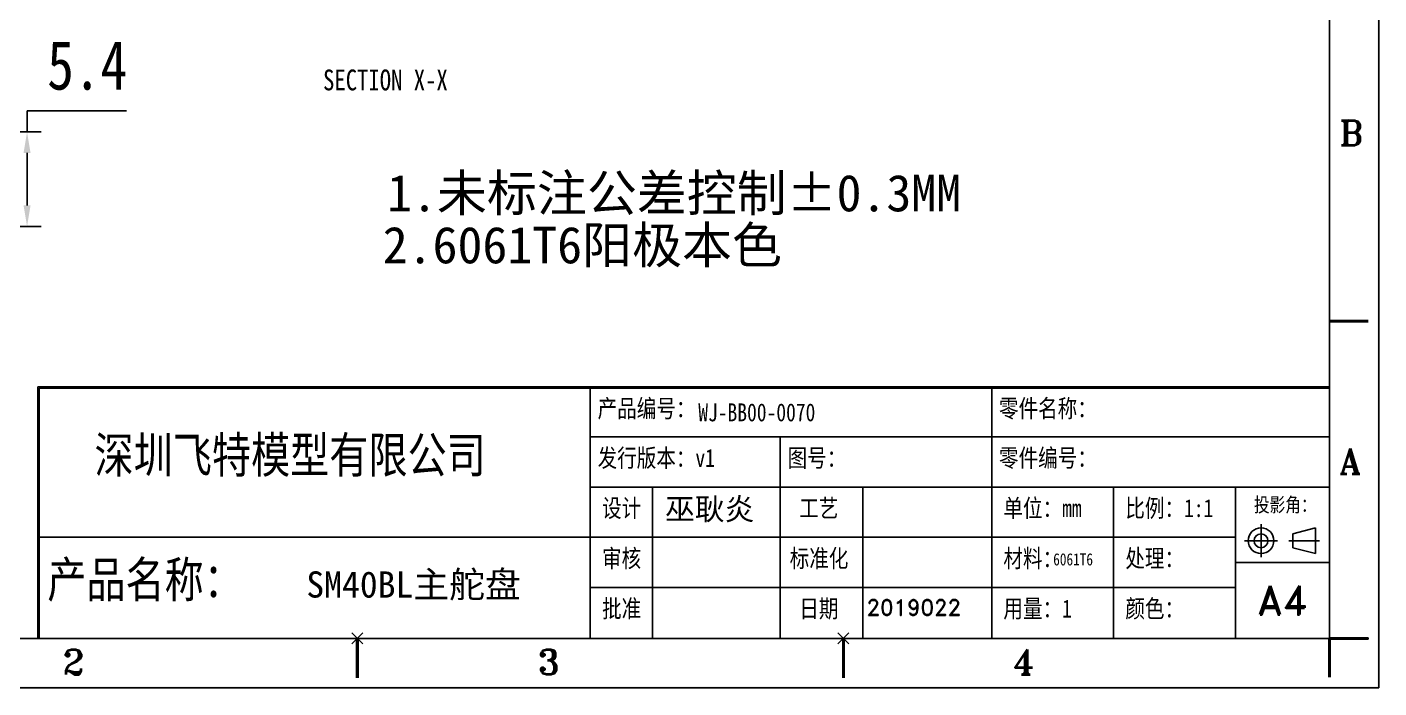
# Model space of a CAD drawing. Header units: inches. Extents: x 143 to 260, y 260 to 338.
# Drawn here: x 182.3 to 259.6, y 260.1 to 297.9 of the extents above; entities that cross this region are included whole.
import ezdxf

# ---------------------------------------------------------------- set-up
doc = ezdxf.new("R2010")
doc.units = ezdxf.units.IN
doc.header["$LTSCALE"] = 1.21
doc.header["$MEASUREMENT"] = 0
doc.header["$PDMODE"] = 3
doc.header["$PDSIZE"] = 0.3125
doc.layers.get('0').update_dxf_attribs({"linetype": 'CONTINUOUS'})
doc.layers.get('Defpoints').update_dxf_attribs({"linetype": 'CONTINUOUS'})
doc.layers.add('7_ALL_FEATURES', color=7, linetype='CONTINUOUS', lineweight=100)
doc.layers.add('7标注层', color=4, linetype='CONTINUOUS')
doc.layers.add('Layer1', color=7, linetype='CONTINUOUS')
doc.styles.add('ROMAND', font='romand.shx')
doc.styles.add('ROMANT', font='romant.shx')
doc.styles.get("Standard").update_dxf_attribs({"font": 'txt', "width": 0.8})
doc.dimstyles.new('lqq', dxfattribs={"dimscale": 0.8, "dimtxt": 3.5, "dimasz": 1.5, "dimexe": 1, "dimexo": 0.3, "dimgap": 1.5, "dimtad": 1, "dimtoh": 1, "dimdsep": 46, "dimtxsty": 'Standard', "dimcen": 2.5, "dimclrd": 5, "dimclre": 5, "dimclrt": 5, "dimazin": 2, "dimtfac": 0.714286, "dimtmove": 0, "dimatfit": 3, "dimfxl": 1, "dimtolj": 1, "dimtzin": 0, "dimlwd": -1, "dimlwe": -1, "dimarcsym": 0})

# ---------------------------------------------------------------- blocks, each defined once
blk = doc.blocks.new('*D30')
at = {"color": 5, "transparency": 16777216}
for p, q in [((182.264, 291.894), (182.264, 293.094)), ((182.264, 293.094), (187.944, 293.094)), ((173.563, 291.894), (183.064, 291.894)), ((182.264, 287.694), (182.264, 290.694)), ((173.464, 286.494), (183.064, 286.494))]:
    blk.add_line(p, q, dxfattribs=at)
for points in [[(182.064, 290.694), (182.464, 290.694), (182.264, 291.894)], [(182.064, 287.694), (182.464, 287.694), (182.264, 286.494)]]:
    blk.add_solid(points, dxfattribs=at)
at = {"layer": 'Defpoints', "color": 0, "transparency": 16777216}
for p in [(173.323, 291.894), (182.264, 291.894), (173.224, 286.494)]:
    blk.add_point(p, dxfattribs=at)
at = {"color": 5, "transparency": 16777216, "insert": (185.704, 295.694), "char_height": 2.8, "attachment_point": 5}
blk.add_mtext('\\A1;5.4', dxfattribs=at)

msp = doc.modelspace()

# ---------------------------------------------------------------- hatches: boundary and pattern name
at = {"lineweight": -3}
h = msp.add_hatch(color=256, dxfattribs=at)
h.paths.add_polyline_path([(142.697, 338.425), (259.551, 338.425), (259.551, 260.113), (142.697, 260.113)])
h.paths.add_polyline_path([(142.779, 338.343), (259.469, 338.343), (259.469, 260.195), (142.779, 260.195)], flags=16)
for points in [[(256.763, 262.901), (256.681, 262.901), (256.681, 260.728), (256.763, 260.728)], [(258.936, 262.983), (256.763, 262.983), (256.763, 262.901), (258.936, 262.901)]]:
    msp.add_hatch(color=256, dxfattribs=at).paths.add_polyline_path(points)

# ---------------------------------------------------------------- linework, layer by layer
for p, q in [((259.551, 338.425), (259.551, 260.113)), ((256.681, 281.126), (258.936, 281.126)), ((256.681, 281.044), (258.936, 281.044)), ((214.464, 274.463), (214.464, 277.251)), ((237.41, 277.333), (237.41, 262.983)), ((256.681, 274.463), (214.464, 274.463)), ((225.326, 271.593), (225.326, 274.463)), ((256.681, 271.593), (214.464, 271.593)), ((218.022, 271.593), (218.022, 262.983)), ((225.316, 271.593), (225.316, 262.983)), ((230.045, 271.593), (230.045, 262.983)), ((244.38, 271.593), (244.38, 262.983)), ((251.35, 271.593), (251.35, 262.983)), ((252.809, 269.467), (252.809, 267.589)), ((254.618, 268.925), (255.914, 269.262)), ((255.914, 269.262), (255.914, 267.794)), ((251.35, 268.723), (182.96, 268.723)), ((251.87, 268.528), (253.748, 268.528)), ((253.748, 268.528), (252.809, 268.528)), ((254.397, 268.528), (256.149, 268.528)), ((254.465, 268.528), (254.434, 268.528)), ((254.618, 268.925), (254.618, 268.131)), ((254.618, 268.131), (255.914, 267.794)), ((251.35, 267.288), (256.681, 267.288)), ((251.35, 265.853), (214.464, 265.853)), ((201.103, 262.942), (201.103, 260.687)), ((201.185, 262.942), (201.185, 260.687)), ((228.892, 262.942), (228.892, 260.687)), ((228.974, 262.942), (228.974, 260.687)), ((256.681, 262.901), (256.681, 260.728)), ((256.681, 262.901), (258.936, 262.901)), ((256.763, 262.983), (256.763, 260.728)), ((256.763, 262.983), (258.936, 262.983)), ((258.936, 262.901), (258.936, 262.983)), ((259.551, 260.113), (142.697, 260.113))]:
    msp.add_line(p, q, dxfattribs=at)
at = {"lineweight": -3, "const_width": 0.082}
msp.add_lwpolyline([(145.567, 262.942), (256.722, 262.942), (256.722, 335.596), (145.567, 335.596)], close=True, dxfattribs=at)
at = {"lineweight": -3}
for radius in [0.734, 0.397]:
    msp.add_circle((252.809, 268.528), radius, dxfattribs=at)
for p in [(201.144, 262.942), (228.933, 262.942)]:
    msp.add_point(p, dxfattribs=at)
at = {"layer": 'Layer1', "lineweight": -3}
for p, q in [((182.878, 277.333), (256.681, 277.333)), ((182.878, 262.983), (182.878, 277.333)), ((182.96, 277.251), (256.681, 277.251)), ((182.96, 262.983), (182.96, 277.251)), ((214.464, 277.333), (214.464, 262.983))]:
    msp.add_line(p, q, dxfattribs=at)

# ---------------------------------------------------------------- texts
at = {"lineweight": -3}
for s, height, style, p in [('B', 1.435, 'ROMANT', (257.288, 291.121)), ('A', 1.435, 'ROMANT', (257.288, 272.362)), ('A4', 1.6401, 'ROMAND', (252.624, 264.308)), ('2', 1.435, 'ROMANT', (184.305, 260.878)), ('3', 1.435, 'ROMANT', (211.468, 260.878)), ('4', 1.435, 'ROMANT', (238.631, 260.878))]:
    msp.add_text(s, height=height, dxfattribs=dict(at, style=style)).set_placement(p)
at = {"color": 2, "linetype": 'Continuous', "insert": (206.315, 295.464), "char_height": 1.19063, "width": 24.765, "attachment_point": 3, "line_spacing_factor": 0.9}
msp.add_mtext('SECTION X-X', dxfattribs=at)
at = {"lineweight": -3, "attachment_point": 1}
for s, insert, char_height, width in [('\\f宋体|b0|i0|c134|p2;产品编号：', (214.882, 276.604), 1.02503, 8.20026), ('{\\fSimSun|b0|i0|c134|p2;零件名称：}', (237.828, 276.604), 1.02503, 14.11771), ('WJ-BB00-0070', (220.636, 276.38), 1.02503, 8.20026), ('{\\fSimSun|b0|i0|c134|p2;深圳飞特模型有限公司}', (186.121, 274.456), 2.05006, 24.34813), ('{\\fSimSun|b0|i0|c134|p2;发行版本：}v1{\\fSimSun|b0|i0|c134|p2;}', (214.882, 273.775), 1.02503, 8.20026), ('\\f宋体|b0|i0|c134|p2;图号：', (225.744, 273.775), 1.02503, 8.20026), ('\\f宋体|b0|i0|c134|p2;零件编号：', (237.828, 273.775), 1.02503, 8.20026), ('\\f宋体|b0|i0|c134|p2;设计', (215.135, 270.905), 1.02503, 8.20026), ('\\f宋体|b0|i0|c134|p2;工艺', (226.408, 270.905), 1.02503, 8.20026), ('{\\fSimSun|b0|i0|c134|p2;单位：}mm{\\fSimSun|b0|i0|c134|p2;}', (238.08, 270.905), 1.02503, 8.20026), ('{\\fSimSun|b0|i0|c134|p2;比例：1:1}', (245.051, 270.905), 1.02503, 8.20026), ('\\f宋体|b0|i0|c134|p2;投影角：', (252.402, 270.995), 0.82003, 8.20026), ('\\f宋体|b0|i0|c134|p2;审核', (215.135, 268.035), 1.02503, 8.20026), ('\\f宋体|b0|i0|c134|p2;产品名称：', (183.419, 267.333), 2.05006, 24.34813), ('\\f宋体|b0|i0|c134|p2;标准化', (225.861, 268.035), 1.02503, 8.20026), ('{\\fSimSun|b0|i0|c134|p2;材料：}', (238.08, 268.035), 1.02503, 8.20026), ('{\\fSimSun|b0|i0|c134|p2;6061T6}', (240.927, 267.814), 0.69702, 5.57618), ('\\f宋体|b0|i0|c134|p2;处理：', (245.051, 268.035), 1.02503, 8.20026), ('\\f宋体|b0|i0|c134|p2;批准', (215.135, 265.165), 1.02503, 8.20026), ('\\f宋体|b0|i0|c134|p2;日期', (226.408, 265.165), 1.02503, 8.20026), ('{\\fSimSun|b0|i0|c134|p2;用量：1}', (238.08, 265.165), 1.02503, 8.20026), ('\\f宋体|b0|i0|c134|p2;颜色：', (245.051, 265.165), 1.02503, 8.20026)]:
    msp.add_mtext(s, dxfattribs=dict(at, insert=insert, char_height=char_height, width=width))
at = {"layer": '7_ALL_FEATURES', "lineweight": -3, "insert": (198.228, 266.777), "char_height": 1.5, "width": 18.15892, "attachment_point": 1, "style": 'ROMAND'}
msp.add_mtext('{\\fSimSun|b0|i0|c134|p2;SM40BL主舵盘}', dxfattribs=at)
at = {"layer": '7标注层', "lineweight": -3, "attachment_point": 1, "style": 'ROMAND'}
for s, insert, char_height, width in [('{\\fSimSun|b0|i0|c134|p2;\\C5;1.未标注公差控制±0.3MM}', (202.849, 289.452), 2.09428, 36.48112), ('{\\C5;2019022}', (230.26, 265.162), 0.9, 7.36462)]:
    msp.add_mtext(s, dxfattribs=dict(at, insert=insert, char_height=char_height, width=width))
for s, width, insert, char_height in [('{\\fSimSun|b0|i0|c134|p2;\\C5;2.6061T6阳极本色}', 61.65626, (202.598, 286.48), 2.09428), ('{\\fSimSun|b0|i0|c134|p2;\\C5;巫耿炎}', 14.58978, (218.731, 270.966), 1.25)]:
    msp.add_mtext_dynamic_manual_height_columns(s, width=width, gutter_width=20, heights=[0], dxfattribs=dict(at, insert=insert, char_height=char_height))

# ---------------------------------------------------------------- dimensions: what is measured, and where the dimension line sits
dim = msp.add_linear_dim(base=(182.264, 291.894), p1=(173.224, 286.494), p2=(173.323, 291.894), angle=90, dimstyle='lqq')
dim.commit()
dim.dimension.update_dxf_attribs({"geometry": '*D30', "text_midpoint": (185.704, 295.694)})

doc.saveas('drawing.dxf')
